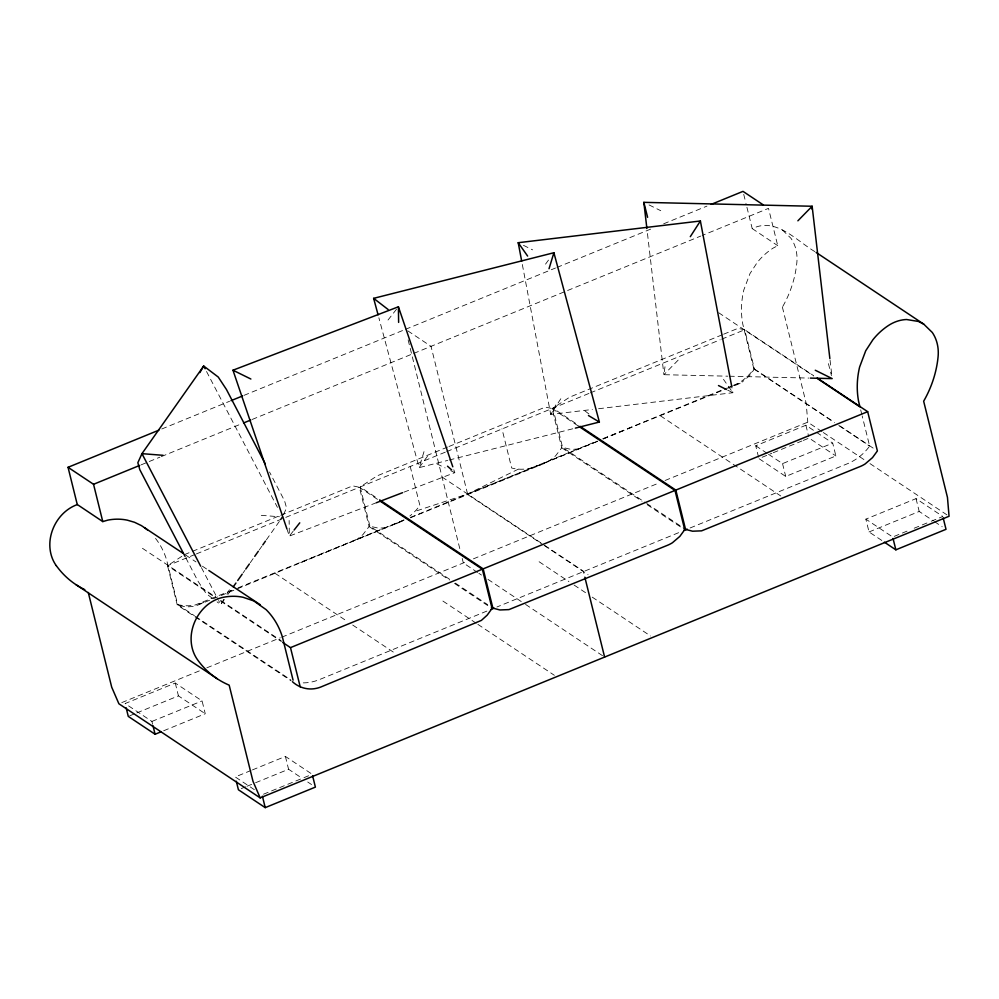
<?xml version="1.0" encoding="UTF-8"?>
<svg xmlns="http://www.w3.org/2000/svg" width="999" height="999" viewBox="0 0 999 999"><rect width="100%" height="100%" fill="white"/><g stroke="black" fill="none" stroke-linecap="round" stroke-linejoin="round"><path stroke-width="0.75" stroke-dasharray="5 3.75" d="M664.997 366.745L663.898 374.7L727.796 376.186M424.001 451.635L419.118 467.644L447.664 460.427M283.629 514.398L286.563 507.942L284.59 500.899L269.518 472.015M555.806 404.945L550.724 414.435L592.407 409.465M223.801 599.363L220.742 604.632L217.095 601.873M226.86 594.105L230.682 587.524M280.781 515.247L352.697 485.851L359.378 487.287L369.093 526.548L362.849 534.69L356.655 539.672M448.988 446.491L545.354 407.093L552.047 408.529L561.763 447.777L555.519 455.931L549.512 460.801A29.695 25.549 -56.3 0 1 544.567 463.361L410.352 517.807M723.638 334.203L738.024 328.334L744.705 329.757L754.42 369.018L749.55 375.711L742.17 382.043M560.814 398.751L550.724 414.435L521.977 262.637M224.313 599.55L220.742 604.632L218.594 600.511M227.897 594.467L232.367 588.124M243.107 572.877L244.892 570.342M250.262 562.712L253.833 557.629M259.203 550.012L261.888 546.203M266.358 539.847L279.782 520.804M545.529 264.136L549.712 258.429M427.485 456.243L419.118 467.644L378.871 317.807M388.012 320.042L396.528 309.203M293.132 531.268L289.348 536.088L286.85 528.746M678.146 360.139L663.898 374.7L647.065 230.045M181.818 556.343L167.545 565.709L177.26 604.969L291.159 680.843M733.803 385.689A47.053 40.497 -56.3 0 0 737.949 383.516L739.959 382.267A47.615 40.971 -56.3 0 0 753.883 368.981L742.806 324.213A81.968 70.542 -56.3 0 1 743.83 289.922L749.962 273.626L757.105 262.662A58.829 50.624 -56.3 0 1 772.839 248.276L777.734 245.667L768.506 208.366L702.16 235.489M395.529 524.038L404.046 519.992L235.914 588.723M518.419 469.118L467.582 494.018L414.885 511.438M403.708 520.192L198.289 604.919A29.695 25.549 -56.3 0 1 193.107 606.493L186.014 606.98L177.26 604.969M597.315 441.396L536.987 466.196L529.008 468.506A47.353 40.747 -56.3 0 1 520.204 469.218L518.031 469.093A47.952 41.259 -56.3 0 1 511.663 468.007L501.948 428.746M603.059 439.036L634.64 426.036M678.621 532.692L496.915 606.992M690.109 527.971L847.439 463.736A47.428 40.809 -56.3 0 0 869.642 446.103L862.174 415.909M161.788 428.983L229.57 401.273M243.993 395.367L404.071 329.932M405.519 329.333L555.506 268.019M556.955 267.432L652.135 228.521M663.673 223.801L706.942 206.119M141.146 464.835L159.89 457.167M161.338 456.58L242.095 423.564M252.198 419.443L412.275 353.996M413.723 353.409L700.724 236.076M184.403 554.645L279.333 515.834M447.552 447.077L377.073 475.886L360.202 486.95L369.917 526.211L450.162 579.67M722.202 334.802L569.73 397.127L552.872 408.191L562.587 447.44L645.416 502.622M194.942 554.507L167.545 565.709L215.434 597.614M196.391 553.921L280.045 519.717M285.814 517.357L359.378 487.287L377.497 499.363M445.304 452.16L360.202 486.95L378.321 499.025M446.753 451.573L552.047 408.529L577.934 425.774M588.923 393.444L552.872 408.191L578.758 425.437M590.372 392.857L720.179 339.785M721.628 339.198L744.705 329.757L813.298 375.462M155.544 538.411A81.968 70.542 -56.3 0 1 166.583 559.777L177.672 604.545A47.615 40.971 -56.3 0 0 195.017 605.044L234.478 589.31M410.801 517.282L597.215 441.034M602.959 438.673L726.548 388.161M727.984 387.575L732.292 385.801M733.728 385.214L738.036 383.454M121.778 702.597L201.049 670.192M206.805 667.844L280.307 637.787M281.755 637.2L467.657 561.201M473.426 558.841L659.34 482.842M665.097 480.482L807.779 422.165L822.027 431.655M163.686 730.744L205.257 713.748L202.085 700.923L175.262 683.054L125.1 703.558L151.923 721.428L152.622 724.275M758.553 457.167L755.731 445.766L805.893 425.249L832.704 443.119L835.888 455.944L785.714 476.448L758.903 458.591L771.802 453.309M129.708 715.808L135.439 713.461M136.875 712.874L178.446 695.878L205.257 713.748M773.238 452.722L801.897 441.009M803.333 440.422L809.065 438.074L835.888 455.944M151.923 721.428L202.085 700.923M768.493 454.27L782.542 463.623L832.704 443.119M250.999 770.491L235.24 776.935L254.395 789.697M252.435 769.904L285.402 756.43L312.225 774.287M881.805 540.459L869.043 531.955L865.858 519.13L916.033 498.626L942.844 516.483L929.944 521.765M241.283 788.586L245.579 786.825M247.015 786.238L254.183 783.316M255.607 782.729L288.574 769.255L302.622 778.608M869.043 531.955L919.205 511.451L933.253 520.804M263.486 794.217L310.789 774.874M907.017 531.131L892.681 537L865.858 519.13M914.185 528.209L928.508 522.352M597.277 441.371L467.582 494.018L431.031 346.328L406.793 330.194M603.121 438.848L725.973 388.936M727.397 388.361L737.225 384.603A29.695 25.549 -56.3 0 0 742.17 382.043M300.649 562.574L404.62 520.129M486.863 611.088L319.493 679.57A47.428 40.809 -56.3 0 1 299.812 682.742M376.423 502.709L289.348 536.088L289.136 520.479M403.996 492.132L454.795 472.664L453.296 468.269M449.163 460.039L573.838 428.509M578.646 448.926L571.341 449.463L562.587 447.44M385.976 527.684L378.671 528.221L369.917 526.211M598.588 408.728L732.904 392.719L731.743 386.576M729.345 376.223L808.828 378.072M261.276 515.334L279.433 516.758M436.875 463.848L445.142 467.919M450.661 470.629L454.795 472.664L452.709 470.816M649.05 204.92L660.764 210.714M523.451 245.317L532.617 249.875M727.659 390.109L732.904 392.719L723.488 379.358M814.834 251.586C796.553 240.871 775.811 216.708 752.222 228.671L745.941 203.284M752.197 228.571L777.734 245.667M718.668 312.737L813.636 375.999M754.42 369.018L834.664 422.477M839.847 425.924L876.086 450.074M753.883 368.981L833.641 422.115M838.785 425.537L869.654 446.103M823.326 432.517L864.809 460.152M869.992 463.611L949.05 516.271M934.527 521.653L942.194 526.76M755.731 445.766L767.22 453.421M660.364 415.771L780.743 495.966M646.715 503.484L684.253 528.496M561.763 447.777L642.007 501.236M647.177 504.695L684.715 529.695M442.07 477.035L543.468 544.58M544.755 545.442L583.341 571.141L584.465 575.661M467.707 494.542L542.769 544.542M544.068 545.404L588.074 574.725M539.098 561.738L568.906 581.593M574.088 585.052L587.05 593.681M592.232 597.14L650.536 635.976M477.597 572.464L463.336 562.974L462.212 558.441M478.896 573.326L481.481 575.062M487.962 579.37L524.25 603.546M525.549 604.407L604.607 657.08M455.344 583.116L487.699 604.67M369.093 526.548L449.338 580.007M454.52 583.453L492.057 608.453M442.919 601.061L476.61 623.501M477.897 624.375L554.358 675.299M275.037 573.301L347.527 621.578M352.697 625.037L395.417 653.483M185.689 555.069L195.979 561.925M202.41 566.208L207.555 569.63M142.457 548.301L215.559 596.99M220.704 600.424L281.156 640.696M220.604 601.061L281.443 641.583M177.672 604.545L194.393 615.684M195.679 616.545L290.871 679.944M307.729 782.017L311.563 784.565M212.225 598.189L206.156 593.593L197.952 581.131L185.04 556.381M584.964 410.914L589.772 414.622M782.429 229.995L791.008 238.349A40.834 35.14 -56.3 0 1 796.815 262.924A99.688 85.789 -56.3 0 1 782.404 307.118M206.543 371.503L277.447 507.38M201.398 567.569L217.869 599.138M828.433 363.636L831.443 375.612M916.033 498.626L919.205 511.451M860.688 409.865L861.812 414.398M782.379 307.105L806.193 403.296L807.779 422.165M805.893 425.249L808.715 436.65M743.731 194.355L745.579 201.786M782.542 463.623L785.714 476.448M408.129 339.885L460.352 550.911M410.177 466.271L419.892 505.519A47.952 41.259 -56.3 0 1 415.184 511.138L413.474 512.849A47.353 40.747 -56.3 0 1 409.84 516.021M285.402 756.43L288.574 769.255M175.262 683.054L178.446 695.878M830.044 360.139L831.842 375.537M203.734 602.447A47.053 40.497 -56.3 0 1 197.215 604.57"/><path stroke-width="1.5" d="M811.775 208.916L812.137 206.256L643.843 202.347L646.89 228.509M549.025 268.743L553.896 252.735L373.638 298.339L378.072 314.81M199.85 372.602L203.684 366.021L218.257 377.06L226.461 389.523L265.21 463.773M690.297 236.676L700.386 220.991L518.206 242.707L521.69 261.114M233.267 586.85L235.939 583.041M237.737 580.494L242.208 574.15M245.779 569.068L249.363 563.985M254.733 556.368L258.304 551.286M262.787 544.93L265.459 541.121M280.669 519.53L282.467 516.982M294.081 530.069L299.762 522.839M797.889 220.816L812.137 206.256L829.869 358.604M684.365 530.332L687.237 529.145M56.269 565.659A40.834 35.14 -56.3 0 1 49.962 541.296C51.399 525.324 61.988 510.089 77.273 504.595L68.044 467.307L158.903 430.157M231.006 400.674L242.545 395.966M711.263 204.345L742.994 191.371L763.398 204.97M68.044 467.307L93.544 484.29L139.698 465.422M243.544 422.977L250.749 420.03M282.729 642.444L290.497 647.627L482.342 569.205L492.057 608.453L487.187 615.147L481.381 620.404L321.253 686.837A29.695 25.549 -56.3 0 1 316.071 688.411C307.655 690.222 298.751 687.549 292.445 681.705M483.166 568.868L674.999 490.434L684.715 529.695L679.844 536.388L672.464 542.719A29.695 25.549 -56.3 0 1 667.532 545.267L508.941 609.602L499.862 609.964L492.882 608.116L483.166 568.868L379.62 499.887M675.824 490.097L867.669 411.675L877.384 450.936L872.514 457.617L865.134 463.948A29.695 25.549 -56.3 0 1 860.189 466.508L701.598 530.844L692.519 531.206L685.539 529.358L675.824 490.097L580.044 426.298M126.161 707.841L128.272 716.395L155.095 734.253L160.827 731.905M88.287 592.507L111.713 687.2L118.893 703.771L260.177 797.889L949.05 516.271L947.464 497.415L923.65 401.211A99.688 85.789 -56.3 0 0 938.061 357.043A40.834 35.14 -56.3 0 0 932.292 332.467L923.713 324.113L816.133 252.447M236.301 781.206L238.411 789.759L265.222 807.629L315.397 787.112L312.575 775.711M884.365 542.17L895.853 549.825L946.016 529.308L943.193 517.907M491.171 609.328L494.043 608.166M286.85 528.746L232.967 370.217L398.414 306.793L452.797 466.795M376.423 502.709L402.547 492.694M77.248 504.495L102.772 521.59L107.942 520.092A58.829 50.624 -56.3 0 1 127.26 520.154L134.54 522.29L141.346 525.586L183.117 553.359M575.349 428.121L599.375 422.04L553.896 252.735M810.376 378.097L832.192 378.609L815.271 370.242M163.149 455.319L141.958 453.658L137.85 462.712L139.835 469.755L185.04 556.381M232.967 370.217L250.886 379.033M718.481 385.552L726.348 389.46M923.713 324.113L918.393 321.441L906.568 319.518A36.963 31.806 -56.3 0 0 888.611 325.399A58.829 50.624 -56.3 0 0 872.876 339.785L865.733 350.749L859.602 367.045A81.968 70.542 -56.3 0 0 858.591 401.336L859.939 406.855L817.494 378.571M588.448 415.534L599.375 422.04M293.069 680.157L282.367 636.9A81.968 70.542 -56.3 0 0 266.121 609.652L253.783 600.911L243.032 597.265A58.829 50.624 -56.3 0 0 223.714 597.215A36.963 31.806 -56.3 0 0 206.418 605.744C197.827 613.261 192.308 624.05 191.234 635.414A40.834 35.14 -56.3 0 0 197.54 659.777A99.688 85.789 -56.3 0 0 229.171 685.152L252.997 781.318L260.177 797.889M817.182 378.047L867.669 411.675M579.22 426.635L674.999 490.434M380.082 501.086L482.342 569.205M208.841 570.491L260.289 604.77M75.949 584.627L217.22 678.733M373.638 298.339L388.062 309.465M144.518 527.647L147.527 529.97M447.502 466.208L451.673 469.905M518.206 242.707L527.622 256.069M205.107 368.756L203.684 366.021L141.958 453.658L200.687 566.208M643.843 202.347L647.602 217.32M893.031 538.424L895.853 549.825M584.84 577.172L604.607 657.08M290.497 647.627L300.212 686.875M262.412 796.228L265.222 807.629M93.544 484.29L102.772 521.59M152.972 725.699L155.095 734.253M700.386 220.991L731.743 386.576M398.414 306.793L398.626 322.402M84.803 589.647A99.688 85.789 -56.3 0 1 56.294 565.634"/></g></svg>
